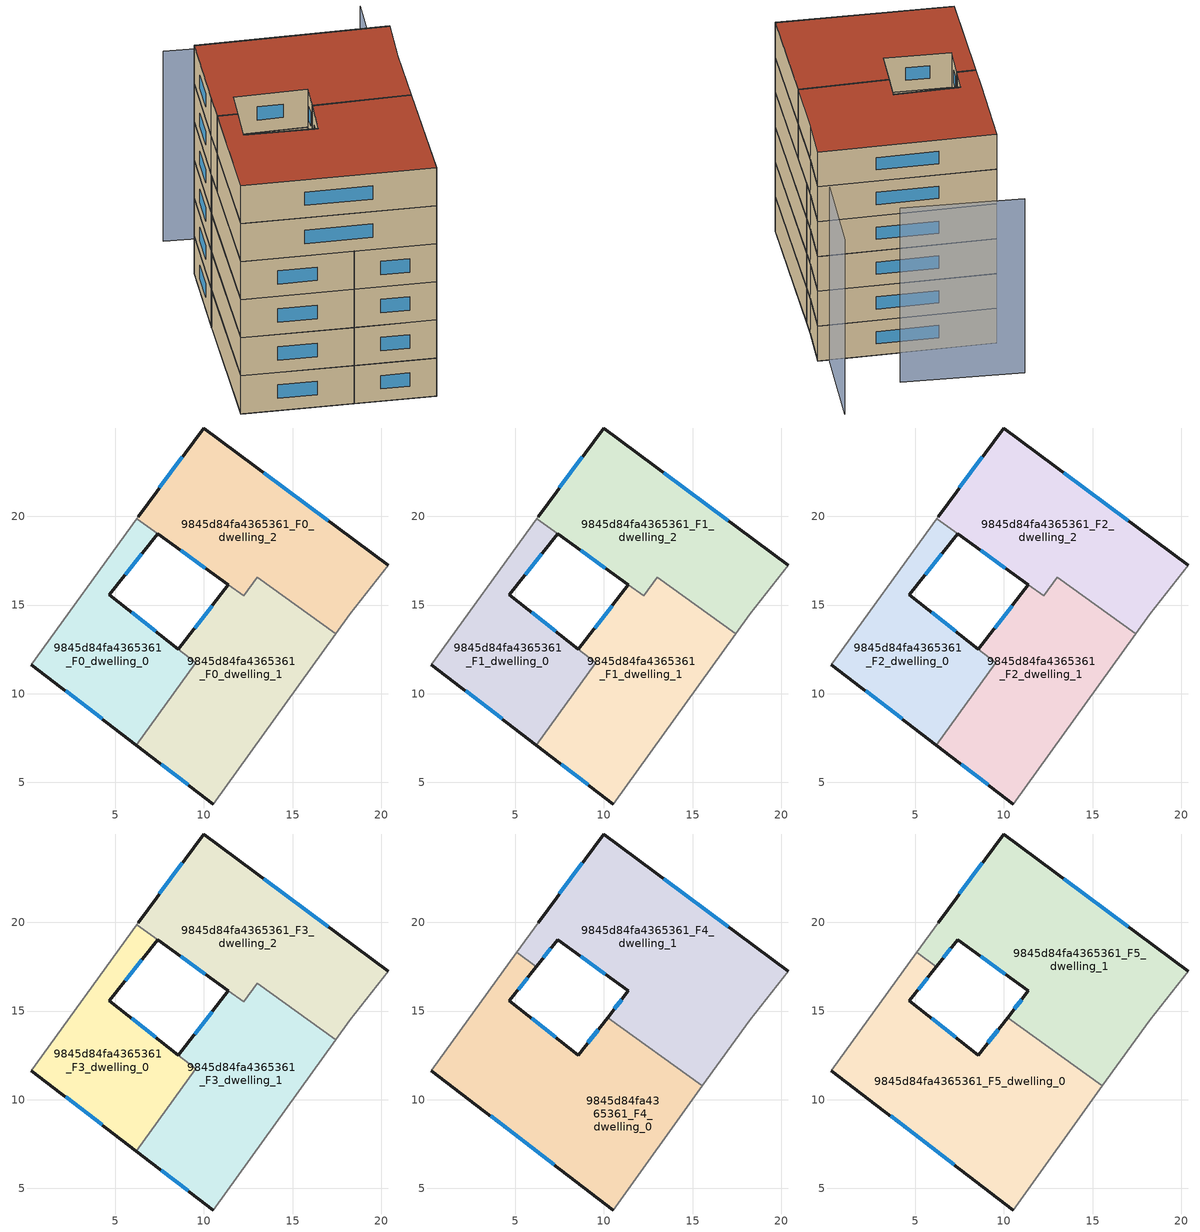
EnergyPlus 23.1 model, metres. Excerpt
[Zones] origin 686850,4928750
9845d84fa4365361_F0_dwelling_0
 floor ground (EU_floor_Construction): 6.2,7.1 9.54,11.75 4.68,15.58 7.39,19.01 6.21,19.86 0.28,11.65 z0
 wall outside (EU_wall_Construction): 6.2,7.1 0.28,11.65 / 7.39,19.01 4.68,15.58 8.56,12.52 z0:3
 wall adiabatic (EU_wall_Construction): 0.28,11.65 6.21,19.86 z0:3
 wall to 9845d84fa4365361_F0_dwelling_1 (EU_wall_Construction): 8.56,12.52 9.54,11.75 6.2,7.1 z0:3
 wall to 9845d84fa4365361_F0_dwelling_2 (EU_wall_Construction): 6.21,19.87 7.39,19.02 z0:3
 window (EU_Window_Construction): 4.27,8.58 2.2,10.17 / 6.5,17.9 5.56,16.7 / 5.94,14.58 7.3,13.51 z0.98:2.02
9845d84fa4365361_F0_dwelling_1
 floor ground (EU_floor_Construction): 10.52,3.79 17.42,13.39 13.01,16.57 12.25,15.51 11.38,16.14 8.56,12.52 9.54,11.75 6.2,7.1 z0
 wall outside (EU_wall_Construction): 10.52,3.79 6.2,7.1 / 8.56,12.52 11.38,16.14 z0:3
 wall to 9845d84fa4365361_F0_dwelling_2 (EU_wall_Construction): 11.38,16.14 12.25,15.51 13.01,16.57 17.42,13.39 z0:3
 wall adiabatic (EU_wall_Construction): 17.42,13.39 10.52,3.79 z0:3
 window (EU_Window_Construction): 9.11,4.87 7.6,6.02 / 9.48,13.7 10.46,14.96 z0.98:2.02
9845d84fa4365361_F0_dwelling_2
 floor ground (EU_floor_Construction): 18.21,14.49 20.38,17.25 10,24.98 6.29,19.97 6.21,19.87 12.25,15.51 13.01,16.57 17.42,13.39 z0
 wall outside (EU_wall_Construction): 6.29,19.97 10,24.98 20.38,17.25 / 11.38,16.14 7.39,19.02 z0:3
 wall adiabatic (EU_wall_Construction): 6.21,19.87 6.29,19.97 / 20.38,17.25 18.21,14.49 17.42,13.39 z0:3
 window (EU_Window_Construction): 7.5,21.6 8.79,23.35 / 13.37,22.46 17,19.76 / 10.08,17.08 8.69,18.08 z0.98:2.02
9845d84fa4365361_F1_dwelling_0
 floor to 9845d84fa4365361_F0_dwelling_0 (EU_floor_Construction): 6.2,7.1 9.54,11.75 4.68,15.58 7.39,19.01 6.21,19.87 0.28,11.65 z3
 wall outside (EU_wall_Construction): 6.2,7.1 0.28,11.65 / 7.39,19.01 4.68,15.58 8.56,12.52 z3:6
 wall adiabatic (EU_wall_Construction): 0.28,11.65 6.21,19.86 z3:6
 wall to 9845d84fa4365361_F1_dwelling_1 (EU_wall_Construction): 8.56,12.52 9.54,11.75 6.2,7.1 z3:6
 wall to 9845d84fa4365361_F1_dwelling_2 (EU_wall_Construction): 6.21,19.87 7.39,19.02 z3:6
 window (EU_Window_Construction): 4.27,8.58 2.2,10.17 / 6.5,17.9 5.56,16.7 / 5.94,14.58 7.3,13.51 z3.98:5.02
9845d84fa4365361_F1_dwelling_1
 floor to 9845d84fa4365361_F0_dwelling_1 (EU_floor_Construction): 10.52,3.79 17.42,13.39 13.01,16.57 12.25,15.51 11.38,16.14 8.56,12.52 9.54,11.75 6.2,7.1 z3
 wall outside (EU_wall_Construction): 10.52,3.79 6.2,7.1 / 8.56,12.52 11.38,16.14 z3:6
 wall to 9845d84fa4365361_F1_dwelling_2 (EU_wall_Construction): 11.38,16.14 12.25,15.51 13.01,16.57 17.42,13.39 z3:6
 wall adiabatic (EU_wall_Construction): 17.42,13.39 10.52,3.79 z3:6
 window (EU_Window_Construction): 9.11,4.87 7.6,6.02 / 9.48,13.7 10.46,14.96 z3.98:5.02
9845d84fa4365361_F1_dwelling_2
 floor to 9845d84fa4365361_F0_dwelling_2 (EU_floor_Construction): 18.21,14.49 20.38,17.25 10,24.98 6.29,19.97 6.21,19.87 12.25,15.51 13.01,16.57 17.42,13.39 z3
 wall outside (EU_wall_Construction): 6.29,19.97 10,24.98 20.38,17.25 / 11.38,16.14 7.39,19.02 z3:6
 wall adiabatic (EU_wall_Construction): 6.21,19.87 6.29,19.97 / 20.38,17.25 18.21,14.49 17.42,13.39 z3:6
 window (EU_Window_Construction): 7.5,21.6 8.79,23.35 / 13.37,22.46 17,19.76 / 10.08,17.08 8.69,18.08 z3.98:5.02
9845d84fa4365361_F2_dwelling_0
 floor to 9845d84fa4365361_F1_dwelling_0 (EU_floor_Construction): 6.2,7.1 9.54,11.75 4.68,15.58 7.39,19.01 6.21,19.87 0.28,11.65 z6
 wall outside (EU_wall_Construction): 6.2,7.1 0.28,11.65 / 7.39,19.01 4.68,15.58 8.56,12.52 z6:9
 wall adiabatic (EU_wall_Construction): 0.28,11.65 6.21,19.86 z6:9
 wall to 9845d84fa4365361_F2_dwelling_1 (EU_wall_Construction): 8.56,12.52 9.54,11.75 6.2,7.1 z6:9
 wall to 9845d84fa4365361_F2_dwelling_2 (EU_wall_Construction): 6.21,19.87 7.39,19.02 z6:9
 window (EU_Window_Construction): 4.27,8.58 2.2,10.17 / 6.5,17.9 5.56,16.7 / 5.94,14.58 7.3,13.51 z6.98:8.02
9845d84fa4365361_F2_dwelling_1
 floor to 9845d84fa4365361_F1_dwelling_1 (EU_floor_Construction): 10.52,3.79 17.42,13.39 13.01,16.57 12.25,15.51 11.38,16.14 8.56,12.52 9.54,11.75 6.2,7.1 z6
 wall outside (EU_wall_Construction): 10.52,3.79 6.2,7.1 / 8.56,12.52 11.38,16.14 z6:9
 wall to 9845d84fa4365361_F2_dwelling_2 (EU_wall_Construction): 11.38,16.14 12.25,15.51 13.01,16.57 17.42,13.39 z6:9
 wall adiabatic (EU_wall_Construction): 17.42,13.39 10.52,3.79 z6:9
 window (EU_Window_Construction): 9.11,4.87 7.6,6.02 / 9.48,13.7 10.46,14.96 z6.98:8.02
9845d84fa4365361_F2_dwelling_2
 floor to 9845d84fa4365361_F1_dwelling_2 (EU_floor_Construction): 18.21,14.49 20.38,17.25 10,24.98 6.29,19.97 6.21,19.87 12.25,15.51 13.01,16.57 17.42,13.39 z6
 wall outside (EU_wall_Construction): 6.29,19.97 10,24.98 20.38,17.25 / 11.38,16.14 7.39,19.02 z6:9
 wall adiabatic (EU_wall_Construction): 6.21,19.87 6.29,19.97 / 20.38,17.25 18.21,14.49 17.42,13.39 z6:9
 window (EU_Window_Construction): 7.5,21.6 8.79,23.35 / 13.37,22.46 17,19.76 / 10.08,17.08 8.69,18.08 z6.98:8.02
9845d84fa4365361_F3_dwelling_0
 floor to 9845d84fa4365361_F2_dwelling_0 (EU_floor_Construction): 6.2,7.1 9.54,11.75 4.68,15.58 7.39,19.01 6.21,19.87 0.28,11.65 z9
 wall outside (EU_wall_Construction): 6.2,7.1 0.28,11.65 / 7.39,19.01 4.68,15.58 8.56,12.52 z9:12
 wall adiabatic (EU_wall_Construction): 0.28,11.65 6.21,19.86 z9:12
 wall to 9845d84fa4365361_F3_dwelling_1 (EU_wall_Construction): 8.56,12.52 9.54,11.75 6.2,7.1 z9:12
 wall to 9845d84fa4365361_F3_dwelling_2 (EU_wall_Construction): 6.21,19.87 7.39,19.02 z9:12
 window (EU_Window_Construction): 4.27,8.58 2.2,10.17 / 6.5,17.9 5.56,16.7 / 5.94,14.58 7.3,13.51 z9.98:11.02
9845d84fa4365361_F3_dwelling_1
 floor to 9845d84fa4365361_F2_dwelling_1 (EU_floor_Construction): 10.52,3.79 17.42,13.39 13.01,16.57 12.25,15.51 11.38,16.14 8.56,12.52 9.54,11.75 6.2,7.1 z9
 wall outside (EU_wall_Construction): 10.52,3.79 6.2,7.1 / 8.56,12.52 11.38,16.14 z9:12
 wall to 9845d84fa4365361_F3_dwelling_2 (EU_wall_Construction): 11.38,16.14 12.25,15.51 13.01,16.57 17.42,13.39 z9:12
 wall adiabatic (EU_wall_Construction): 17.42,13.39 10.52,3.79 z9:12
 window (EU_Window_Construction): 9.11,4.87 7.6,6.02 / 9.48,13.7 10.46,14.96 z9.98:11.02
9845d84fa4365361_F3_dwelling_2
 floor to 9845d84fa4365361_F2_dwelling_2 (EU_floor_Construction): 18.21,14.49 20.38,17.25 10,24.98 6.29,19.97 6.21,19.87 12.25,15.51 13.01,16.57 17.42,13.39 z9
 wall outside (EU_wall_Construction): 6.29,19.97 10,24.98 20.38,17.25 / 11.38,16.14 7.39,19.02 z9:12
 wall adiabatic (EU_wall_Construction): 6.21,19.87 6.29,19.97 / 20.38,17.25 18.21,14.49 17.42,13.39 z9:12
 window (EU_Window_Construction): 7.5,21.6 8.79,23.35 / 13.37,22.46 17,19.76 / 10.08,17.08 8.69,18.08 z9.98:11.02
9845d84fa4365361_F4_dwelling_0
 floor to 9845d84fa4365361_F3_dwelling_0 (EU_floor_Construction): 6.2,7.1 9.54,11.75 4.68,15.58 6.2,17.51 5.09,18.31 0.28,11.65 z12
 floor to 9845d84fa4365361_F3_dwelling_1 (EU_floor_Construction): 10.52,3.79 15.55,10.79 10.2,14.63 8.56,12.52 9.54,11.75 6.2,7.1 z12
 wall outside (EU_wall_Construction): 6.2,17.51 4.68,15.58 8.56,12.52 10.2,14.63 / 10.52,3.79 0.28,11.65 z12:15
 wall to 9845d84fa4365361_F4_dwelling_1 (EU_wall_Construction): 5.09,18.31 6.2,17.51 / 10.2,14.63 15.55,10.79 z12:15
 wall adiabatic (EU_wall_Construction): 15.55,10.79 10.52,3.79 / 0.28,11.65 5.09,18.31 z12:15
 window (EU_Window_Construction): 5.71,16.88 5.17,16.21 / 5.94,14.58 7.3,13.51 / 9.09,13.2 9.67,13.94 / 7.19,6.34 3.61,9.09 z12.98:14.02
9845d84fa4365361_F4_dwelling_1
 floor to 9845d84fa4365361_F3_dwelling_1 (EU_floor_Construction): 15.55,10.79 17.42,13.4 13.01,16.57 12.25,15.51 11.38,16.14 10.2,14.63 z12
 floor to 9845d84fa4365361_F3_dwelling_2 (EU_floor_Construction): 18.21,14.49 20.38,17.25 10,24.98 6.29,19.97 6.22,19.87 12.25,15.51 13.01,16.57 17.42,13.4 z12
 floor to 9845d84fa4365361_F3_dwelling_0 (EU_floor_Construction): 6.2,17.51 7.38,19.01 6.22,19.87 5.09,18.31 z12
 wall outside (EU_wall_Construction): 6.29,19.97 10,24.98 20.38,17.25 / 10.2,14.63 11.38,16.14 7.39,19.02 6.2,17.51 z12:15
 wall adiabatic (EU_wall_Construction): 5.09,18.31 6.29,19.97 / 20.38,17.25 18.21,14.49 15.55,10.79 z12:15
 window (EU_Window_Construction): 10.08,17.07 8.69,18.08 / 7,18.53 6.59,18 / 7.5,21.6 8.79,23.35 / 13.37,22.46 17,19.76 / 10.59,15.12 11,15.65 z12.98:14.02
9845d84fa4365361_F5_dwelling_0
 floor to 9845d84fa4365361_F4_dwelling_0 (EU_floor_Construction): 10.52,3.79 15.55,10.79 10.2,14.63 8.56,12.52 4.68,15.58 6.2,17.51 5.09,18.31 0.28,11.65 z15
 wall outside (EU_wall_Construction): 6.2,17.51 4.68,15.58 8.56,12.52 10.2,14.63 / 10.52,3.79 0.28,11.65 z15:18
 wall to 9845d84fa4365361_F5_dwelling_1 (EU_wall_Construction): 5.09,18.31 6.2,17.51 / 10.2,14.63 15.55,10.79 z15:18
 wall adiabatic (EU_wall_Construction): 15.55,10.79 10.52,3.79 / 0.28,11.65 5.09,18.31 z15:18
 window (EU_Window_Construction): 5.71,16.88 5.17,16.21 / 5.94,14.58 7.3,13.51 / 9.09,13.2 9.67,13.94 / 7.19,6.34 3.61,9.09 z15.98:17.02
 roof outside (EU_roof_Construction): 10.2,14.63 15.55,10.79 10.52,3.79 0.28,11.65 5.09,18.31 6.2,17.51 4.68,15.58 8.56,12.52 z18
9845d84fa4365361_F5_dwelling_1
 floor to 9845d84fa4365361_F4_dwelling_1 (EU_floor_Construction): 18.21,14.49 20.38,17.25 10,24.98 6.29,19.97 5.09,18.31 6.2,17.51 7.39,19.02 11.38,16.14 10.2,14.63 15.55,10.79 z15
 wall outside (EU_wall_Construction): 6.29,19.97 10,24.98 20.38,17.25 / 10.2,14.63 11.38,16.14 7.39,19.02 6.2,17.51 z15:18
 wall adiabatic (EU_wall_Construction): 5.09,18.31 6.29,19.97 / 20.38,17.25 18.21,14.49 15.55,10.79 z15:18
 window (EU_Window_Construction): 10.08,17.07 8.69,18.08 / 7,18.53 6.59,18 / 7.5,21.6 8.79,23.35 / 13.37,22.46 17,19.76 / 10.59,15.12 11,15.65 z15.98:17.02
 roof outside (EU_roof_Construction): 20.38,17.25 18.21,14.49 15.55,10.79 10.2,14.63 11.38,16.14 7.39,19.02 6.2,17.51 5.09,18.31 6.29,19.97 10,24.98 z18
shading: 9.58,4.51 23.94,23.23 / 8.07,22.01 0.28,11.65 / 18.3,23.35 11.35,29 z0:15
[Building]
EU S2 Campaign: North Axis=0; Terrain=City; Solar Distribution=FullExterior
[Site:Location]
Bologna: Latitude=44.5; Longitude=11.25; Time Zone=1; Elevation=37
[SizingPeriod:WeatherFileDays]
AnnualSizingPeriod: Begin Month=1; Begin Day of Month=1; End Month=12; End Day of Month=31; Day of Week for Start Day=Monday; Use Weather File Daylight Saving Period=No; Use Weather File Rain and Snow Indicators=No
[MATERIAL]
EU_InternalMass_Material: Roughness=MediumRough; Thickness=0.1; Conductivity=1; Density=1800; Specific Heat=900; Thermal Absorptance=0.9; Solar Absorptance=0.7; Visible Absorptance=0.7
[MATERIAL:NOMASS] Roughness=MediumRough; Thermal Absorptance=0.9; Solar Absorptance=0.7; Visible Absorptance=0.7
Name | Thermal Resistance
EU_wall_NoMass | 0.905828
EU_roof_NoMass | 0.37593
EU_floor_NoMass | 0.67114
[WINDOWMATERIAL:SIMPLEGLAZINGSYSTEM]
EU_Window_SimpleGlazing: UFactor=4.52486; Solar Heat Gain Coefficient=0.85; Visible Transmittance=0.85
[CONSTRUCTION]
EU_wall_Construction: EU_wall_NoMass
EU_roof_Construction: EU_roof_NoMass
EU_floor_Construction: EU_floor_NoMass
EU_InternalMass_Construction: EU_InternalMass_Material
EU_Window_Construction: EU_Window_SimpleGlazing
[ZONE] Type=1; Multiplier=1; Ceiling Height=autocalculate; Floor Area=autocalculate; Part of Total Floor Area=Yes
Name | Volume
9845d84fa4365361_F0_dwelling_0 | 146.651
9845d84fa4365361_F1_dwelling_0; 9845d84fa4365361_F2_dwelling_0; 9845d84fa4365361_F3_dwelling_0 | 146.661
9845d84fa4365361_F4_dwelling_0; 9845d84fa4365361_F5_dwelling_0 | 287.509
9845d84fa4365361_F0_dwelling_1; 9845d84fa4365361_F1_dwelling_1; 9845d84fa4365361_F2_dwelling_1; 9845d84fa4365361_F3_dwelling_1 | 207.74
9845d84fa4365361_F4_dwelling_1; 9845d84fa4365361_F5_dwelling_1 | 287.503
9845d84fa4365361_F0_dwelling_2; 9845d84fa4365361_F1_dwelling_2; 9845d84fa4365361_F2_dwelling_2; 9845d84fa4365361_F3_dwelling_2 | 220.613
[INTERNALMASS] Construction=EU_InternalMass_Construction
Name | Zone or ZoneList | Surface Area
9845d84fa4365361_F0_dwelling_0_EU_InternalMass | 9845d84fa4365361_F0_dwelling_0 | 48.8896
9845d84fa4365361_F0_dwelling_1_EU_InternalMass | 9845d84fa4365361_F0_dwelling_1 | 69.2447
9845d84fa4365361_F0_dwelling_2_EU_InternalMass | 9845d84fa4365361_F0_dwelling_2 | 73.541
9845d84fa4365361_F1_dwelling_0_EU_InternalMass | 9845d84fa4365361_F1_dwelling_0 | 48.8896
9845d84fa4365361_F1_dwelling_1_EU_InternalMass | 9845d84fa4365361_F1_dwelling_1 | 69.2447
9845d84fa4365361_F1_dwelling_2_EU_InternalMass | 9845d84fa4365361_F1_dwelling_2 | 73.541
9845d84fa4365361_F2_dwelling_0_EU_InternalMass | 9845d84fa4365361_F2_dwelling_0 | 48.8896
9845d84fa4365361_F2_dwelling_1_EU_InternalMass | 9845d84fa4365361_F2_dwelling_1 | 69.2447
9845d84fa4365361_F2_dwelling_2_EU_InternalMass | 9845d84fa4365361_F2_dwelling_2 | 73.541
9845d84fa4365361_F3_dwelling_0_EU_InternalMass | 9845d84fa4365361_F3_dwelling_0 | 48.8896
9845d84fa4365361_F3_dwelling_1_EU_InternalMass | 9845d84fa4365361_F3_dwelling_1 | 69.2447
9845d84fa4365361_F3_dwelling_2_EU_InternalMass | 9845d84fa4365361_F3_dwelling_2 | 73.541
9845d84fa4365361_F4_dwelling_0_EU_InternalMass | 9845d84fa4365361_F4_dwelling_0 | 95.8369
9845d84fa4365361_F4_dwelling_1_EU_InternalMass | 9845d84fa4365361_F4_dwelling_1 | 95.8341
9845d84fa4365361_F5_dwelling_0_EU_InternalMass | 9845d84fa4365361_F5_dwelling_0 | 95.8369
9845d84fa4365361_F5_dwelling_1_EU_InternalMass | 9845d84fa4365361_F5_dwelling_1 | 95.8341
[OTHEREQUIPMENT] Fuel Type=Electricity; Design Level Calculation Method=Watts/Area; Power per Zone Floor Area=1; Fraction Latent=0; Fraction Radiant=0; Fraction Lost=0; Carbon Dioxide Generation Rate=0; EndUse Subcategory=EU_Step8_InternalGains
Name | Zone or ZoneList or Space or SpaceList | Schedule
EU_Step8_InternalGain_9845d84fa4365361_F0_dwelling_0_f000 | 9845d84fa4365361_F0_dwelling_0 | EU_Step8_GainSchedule_9845d84fa4365361_F0_dwelling_0_f000
EU_Step8_InternalGain_9845d84fa4365361_F0_dwelling_1_f000 | 9845d84fa4365361_F0_dwelling_1 | EU_Step8_GainSchedule_9845d84fa4365361_F0_dwelling_1_f000
EU_Step8_InternalGain_9845d84fa4365361_F0_dwelling_2_f000 | 9845d84fa4365361_F0_dwelling_2 | EU_Step8_GainSchedule_9845d84fa4365361_F0_dwelling_2_f000
EU_Step8_InternalGain_9845d84fa4365361_F1_dwelling_0_f000 | 9845d84fa4365361_F1_dwelling_0 | EU_Step8_GainSchedule_9845d84fa4365361_F1_dwelling_0_f000
EU_Step8_InternalGain_9845d84fa4365361_F1_dwelling_1_f000 | 9845d84fa4365361_F1_dwelling_1 | EU_Step8_GainSchedule_9845d84fa4365361_F1_dwelling_1_f000
EU_Step8_InternalGain_9845d84fa4365361_F1_dwelling_2_f000 | 9845d84fa4365361_F1_dwelling_2 | EU_Step8_GainSchedule_9845d84fa4365361_F1_dwelling_2_f000
EU_Step8_InternalGain_9845d84fa4365361_F2_dwelling_0_f000 | 9845d84fa4365361_F2_dwelling_0 | EU_Step8_GainSchedule_9845d84fa4365361_F2_dwelling_0_f000
EU_Step8_InternalGain_9845d84fa4365361_F2_dwelling_1_f000 | 9845d84fa4365361_F2_dwelling_1 | EU_Step8_GainSchedule_9845d84fa4365361_F2_dwelling_1_f000
EU_Step8_InternalGain_9845d84fa4365361_F2_dwelling_2_f000 | 9845d84fa4365361_F2_dwelling_2 | EU_Step8_GainSchedule_9845d84fa4365361_F2_dwelling_2_f000
EU_Step8_InternalGain_9845d84fa4365361_F3_dwelling_0_f000 | 9845d84fa4365361_F3_dwelling_0 | EU_Step8_GainSchedule_9845d84fa4365361_F3_dwelling_0_f000
EU_Step8_InternalGain_9845d84fa4365361_F3_dwelling_1_f000 | 9845d84fa4365361_F3_dwelling_1 | EU_Step8_GainSchedule_9845d84fa4365361_F3_dwelling_1_f000
EU_Step8_InternalGain_9845d84fa4365361_F3_dwelling_2_f000 | 9845d84fa4365361_F3_dwelling_2 | EU_Step8_GainSchedule_9845d84fa4365361_F3_dwelling_2_f000
EU_Step8_InternalGain_9845d84fa4365361_F4_dwelling_0_f000 | 9845d84fa4365361_F4_dwelling_0 | EU_Step8_GainSchedule_9845d84fa4365361_F4_dwelling_0_f000
EU_Step8_InternalGain_9845d84fa4365361_F4_dwelling_1_f000 | 9845d84fa4365361_F4_dwelling_1 | EU_Step8_GainSchedule_9845d84fa4365361_F4_dwelling_1_f000
EU_Step8_InternalGain_9845d84fa4365361_F5_dwelling_0_f000 | 9845d84fa4365361_F5_dwelling_0 | EU_Step8_GainSchedule_9845d84fa4365361_F5_dwelling_0_f000
EU_Step8_InternalGain_9845d84fa4365361_F5_dwelling_1_f000 | 9845d84fa4365361_F5_dwelling_1 | EU_Step8_GainSchedule_9845d84fa4365361_F5_dwelling_1_f000
[ZONEVENTILATION:DESIGNFLOWRATE] Schedule=EU_AlwaysOn; Design Flow Rate Calculation Method=AirChanges/Hour; Air Changes per Hour=0.73129; Ventilation Type=Natural; Fan Pressure Rise=0; Fan Total Efficiency=1; Constant Term Coefficient=1; Temperature Term Coefficient=0; Velocity Term Coefficient=0; Velocity Squared Term Coefficient=0; Minimum Indoor Temperature=-100; Maximum Indoor Temperature=100; Delta Temperature=-100; Minimum Outdoor Temperature=-100; Maximum Outdoor Temperature=100; Maximum Wind Speed=40
Name | Zone or ZoneList or Space or SpaceList
EU_ConstantAir_9845d84fa4365361_F0_dwelling_0 | 9845d84fa4365361_F0_dwelling_0
EU_ConstantAir_9845d84fa4365361_F0_dwelling_1 | 9845d84fa4365361_F0_dwelling_1
EU_ConstantAir_9845d84fa4365361_F0_dwelling_2 | 9845d84fa4365361_F0_dwelling_2
EU_ConstantAir_9845d84fa4365361_F1_dwelling_0 | 9845d84fa4365361_F1_dwelling_0
EU_ConstantAir_9845d84fa4365361_F1_dwelling_1 | 9845d84fa4365361_F1_dwelling_1
EU_ConstantAir_9845d84fa4365361_F1_dwelling_2 | 9845d84fa4365361_F1_dwelling_2
EU_ConstantAir_9845d84fa4365361_F2_dwelling_0 | 9845d84fa4365361_F2_dwelling_0
EU_ConstantAir_9845d84fa4365361_F2_dwelling_1 | 9845d84fa4365361_F2_dwelling_1
EU_ConstantAir_9845d84fa4365361_F2_dwelling_2 | 9845d84fa4365361_F2_dwelling_2
EU_ConstantAir_9845d84fa4365361_F3_dwelling_0 | 9845d84fa4365361_F3_dwelling_0
EU_ConstantAir_9845d84fa4365361_F3_dwelling_1 | 9845d84fa4365361_F3_dwelling_1
EU_ConstantAir_9845d84fa4365361_F3_dwelling_2 | 9845d84fa4365361_F3_dwelling_2
EU_ConstantAir_9845d84fa4365361_F4_dwelling_0 | 9845d84fa4365361_F4_dwelling_0
EU_ConstantAir_9845d84fa4365361_F4_dwelling_1 | 9845d84fa4365361_F4_dwelling_1
EU_ConstantAir_9845d84fa4365361_F5_dwelling_0 | 9845d84fa4365361_F5_dwelling_0
EU_ConstantAir_9845d84fa4365361_F5_dwelling_1 | 9845d84fa4365361_F5_dwelling_1
[HVACTEMPLATE:THERMOSTAT] Constant Heating Setpoint=20; Constant Cooling Setpoint=50
EU_HeatOnly_9845d84fa4365361_F0_dwelling_0; EU_HeatOnly_9845d84fa4365361_F0_dwelling_1; EU_HeatOnly_9845d84fa4365361_F0_dwelling_2; EU_HeatOnly_9845d84fa4365361_F1_dwelling_0; EU_HeatOnly_9845d84fa4365361_F1_dwelling_1; EU_HeatOnly_9845d84fa4365361_F1_dwelling_2; EU_HeatOnly_9845d84fa4365361_F2_dwelling_0; EU_HeatOnly_9845d84fa4365361_F2_dwelling_1; EU_HeatOnly_9845d84fa4365361_F2_dwelling_2; EU_HeatOnly_9845d84fa4365361_F3_dwelling_0; EU_HeatOnly_9845d84fa4365361_F3_dwelling_1; EU_HeatOnly_9845d84fa4365361_F3_dwelling_2; EU_HeatOnly_9845d84fa4365361_F4_dwelling_0; EU_HeatOnly_9845d84fa4365361_F4_dwelling_1; EU_HeatOnly_9845d84fa4365361_F5_dwelling_0; EU_HeatOnly_9845d84fa4365361_F5_dwelling_1
[HVACTEMPLATE:ZONE:IDEALLOADSAIRSYSTEM] System Availability Schedule=EU_AlwaysOn; Maximum Heating Supply Air Temperature=50; Minimum Cooling Supply Air Temperature=13; Maximum Heating Supply Air Humidity Ratio=0.0156; Minimum Cooling Supply Air Humidity Ratio=0.0077; Heating Limit=NoLimit; Cooling Limit=NoLimit; Heating Availability Schedule=EU_AlwaysOn; Cooling Availability Schedule=EU_CoolingOff; Dehumidification Control Type=ConstantSensibleHeatRatio; Cooling Sensible Heat Ratio=0.7; Dehumidification Setpoint=60; Humidification Control Type=None; Humidification Setpoint=30; Outdoor Air Method=None; Outdoor Air Flow Rate per Person=0.00944; Outdoor Air Flow Rate per Zone Floor Area=0; Outdoor Air Flow Rate per Zone=0; Demand Controlled Ventilation Type=None; Outdoor Air Economizer Type=NoEconomizer; Heat Recovery Type=None; Sensible Heat Recovery Effectiveness=0.7; Latent Heat Recovery Effectiveness=0.65
Name | Template Thermostat
9845d84fa4365361_F0_dwelling_0 | EU_HeatOnly_9845d84fa4365361_F0_dwelling_0
9845d84fa4365361_F0_dwelling_1 | EU_HeatOnly_9845d84fa4365361_F0_dwelling_1
9845d84fa4365361_F0_dwelling_2 | EU_HeatOnly_9845d84fa4365361_F0_dwelling_2
9845d84fa4365361_F1_dwelling_0 | EU_HeatOnly_9845d84fa4365361_F1_dwelling_0
9845d84fa4365361_F1_dwelling_1 | EU_HeatOnly_9845d84fa4365361_F1_dwelling_1
9845d84fa4365361_F1_dwelling_2 | EU_HeatOnly_9845d84fa4365361_F1_dwelling_2
9845d84fa4365361_F2_dwelling_0 | EU_HeatOnly_9845d84fa4365361_F2_dwelling_0
9845d84fa4365361_F2_dwelling_1 | EU_HeatOnly_9845d84fa4365361_F2_dwelling_1
9845d84fa4365361_F2_dwelling_2 | EU_HeatOnly_9845d84fa4365361_F2_dwelling_2
9845d84fa4365361_F3_dwelling_0 | EU_HeatOnly_9845d84fa4365361_F3_dwelling_0
9845d84fa4365361_F3_dwelling_1 | EU_HeatOnly_9845d84fa4365361_F3_dwelling_1
9845d84fa4365361_F3_dwelling_2 | EU_HeatOnly_9845d84fa4365361_F3_dwelling_2
9845d84fa4365361_F4_dwelling_0 | EU_HeatOnly_9845d84fa4365361_F4_dwelling_0
9845d84fa4365361_F4_dwelling_1 | EU_HeatOnly_9845d84fa4365361_F4_dwelling_1
9845d84fa4365361_F5_dwelling_0 | EU_HeatOnly_9845d84fa4365361_F5_dwelling_0
9845d84fa4365361_F5_dwelling_1 | EU_HeatOnly_9845d84fa4365361_F5_dwelling_1
[SIZING:ZONE] Zone Cooling Design Supply Air Temperature Input Method=SupplyAirTemperature; Zone Cooling Design Supply Air Temperature=13; Zone Heating Design Supply Air Temperature Input Method=SupplyAirTemperature; Zone Heating Design Supply Air Temperature=50; Zone Cooling Design Supply Air Humidity Ratio=0.008; Zone Heating Design Supply Air Humidity Ratio=0.008; Cooling Design Air Flow Method=DesignDay; Cooling Design Air Flow Rate=0; Cooling Minimum Air Flow per Zone Floor Area=0.000762; Cooling Minimum Air Flow=0; Cooling Minimum Air Flow Fraction=0.2; Heating Design Air Flow Method=DesignDay; Heating Design Air Flow Rate=0; Heating Maximum Air Flow per Zone Floor Area=0.002032; Heating Maximum Air Flow=0.141576; Heating Maximum Air Flow Fraction=0.3; Account for Dedicated Outdoor Air System=No; Dedicated Outdoor Air System Control Strategy=NeutralSupplyAir; Dedicated Outdoor Air Low Setpoint Temperature for Design=autosize; Dedicated Outdoor Air High Setpoint Temperature for Design=autosize; Zone Load Sizing Method=Sensible Load Only No Latent Load; Zone Latent Cooling Design Supply Air Humidity Ratio Input Method=HumidityRatioDifference; Zone Cooling Design Supply Air Humidity Ratio Difference=0.005; Zone Latent Heating Design Supply Air Humidity Ratio Input Method=HumidityRatioDifference; Zone Humidification Design Supply Air Humidity Ratio Difference=0.005
9845d84fa4365361_F0_dwelling_0; 9845d84fa4365361_F0_dwelling_1; 9845d84fa4365361_F0_dwelling_2; 9845d84fa4365361_F1_dwelling_0; 9845d84fa4365361_F1_dwelling_1; 9845d84fa4365361_F1_dwelling_2; 9845d84fa4365361_F2_dwelling_0; 9845d84fa4365361_F2_dwelling_1; 9845d84fa4365361_F2_dwelling_2; 9845d84fa4365361_F3_dwelling_0; 9845d84fa4365361_F3_dwelling_1; 9845d84fa4365361_F3_dwelling_2; 9845d84fa4365361_F4_dwelling_0; 9845d84fa4365361_F4_dwelling_1; 9845d84fa4365361_F5_dwelling_0; 9845d84fa4365361_F5_dwelling_1
[SCHEDULE:CONSTANT]
Name | Hourly Value
EU_AlwaysOn | 1
EU_CoolingOff | 0
[SCHEDULE:FILE] Column Number=1; Rows to Skip at Top=0; Number of Hours of Data=8760; Column Separator=Comma; Interpolate to Timestep=No; Minutes per Item=60; Adjust Schedule for Daylight Savings=Yes
Name | File
EU_Step8_GainSchedule_9845d84fa4365361_F0_dwelling_0_f000 | ../../schedules/9845d84fa4365361/9845d84fa4365361_F0_dwelling_0_f000_gain.csv
EU_Step8_GainSchedule_9845d84fa4365361_F0_dwelling_1_f000 | ../../schedules/9845d84fa4365361/9845d84fa4365361_F0_dwelling_1_f000_gain.csv
EU_Step8_GainSchedule_9845d84fa4365361_F0_dwelling_2_f000 | ../../schedules/9845d84fa4365361/9845d84fa4365361_F0_dwelling_2_f000_gain.csv
EU_Step8_GainSchedule_9845d84fa4365361_F1_dwelling_0_f000 | ../../schedules/9845d84fa4365361/9845d84fa4365361_F1_dwelling_0_f000_gain.csv
EU_Step8_GainSchedule_9845d84fa4365361_F1_dwelling_1_f000 | ../../schedules/9845d84fa4365361/9845d84fa4365361_F1_dwelling_1_f000_gain.csv
EU_Step8_GainSchedule_9845d84fa4365361_F1_dwelling_2_f000 | ../../schedules/9845d84fa4365361/9845d84fa4365361_F1_dwelling_2_f000_gain.csv
EU_Step8_GainSchedule_9845d84fa4365361_F2_dwelling_0_f000 | ../../schedules/9845d84fa4365361/9845d84fa4365361_F2_dwelling_0_f000_gain.csv
EU_Step8_GainSchedule_9845d84fa4365361_F2_dwelling_1_f000 | ../../schedules/9845d84fa4365361/9845d84fa4365361_F2_dwelling_1_f000_gain.csv
EU_Step8_GainSchedule_9845d84fa4365361_F2_dwelling_2_f000 | ../../schedules/9845d84fa4365361/9845d84fa4365361_F2_dwelling_2_f000_gain.csv
EU_Step8_GainSchedule_9845d84fa4365361_F3_dwelling_0_f000 | ../../schedules/9845d84fa4365361/9845d84fa4365361_F3_dwelling_0_f000_gain.csv
EU_Step8_GainSchedule_9845d84fa4365361_F3_dwelling_1_f000 | ../../schedules/9845d84fa4365361/9845d84fa4365361_F3_dwelling_1_f000_gain.csv
EU_Step8_GainSchedule_9845d84fa4365361_F3_dwelling_2_f000 | ../../schedules/9845d84fa4365361/9845d84fa4365361_F3_dwelling_2_f000_gain.csv
EU_Step8_GainSchedule_9845d84fa4365361_F4_dwelling_0_f000 | ../../schedules/9845d84fa4365361/9845d84fa4365361_F4_dwelling_0_f000_gain.csv
EU_Step8_GainSchedule_9845d84fa4365361_F4_dwelling_1_f000 | ../../schedules/9845d84fa4365361/9845d84fa4365361_F4_dwelling_1_f000_gain.csv
EU_Step8_GainSchedule_9845d84fa4365361_F5_dwelling_0_f000 | ../../schedules/9845d84fa4365361/9845d84fa4365361_F5_dwelling_0_f000_gain.csv
EU_Step8_GainSchedule_9845d84fa4365361_F5_dwelling_1_f000 | ../../schedules/9845d84fa4365361/9845d84fa4365361_F5_dwelling_1_f000_gain.csv
